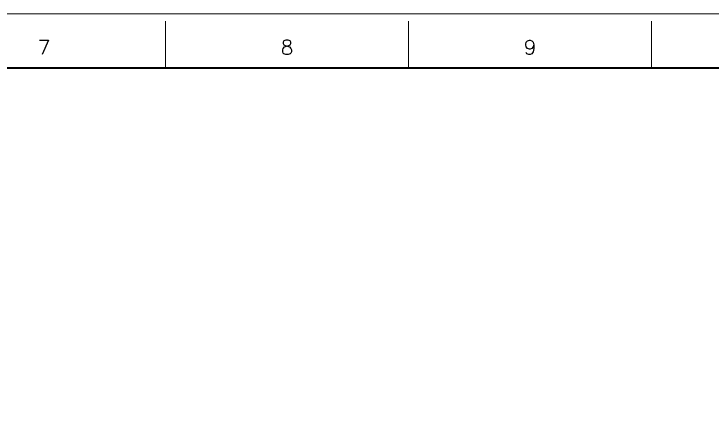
# Model space of a CAD drawing. Header units: millimetres. Extents: x 0 to 38884, y -3675 to 8056.
# Drawn here: x 4522 to 6445, y 4716 to 5829 of the extents above; entities that cross this region are included whole.
import ezdxf
from ezdxf.enums import TextEntityAlignment as Align

# ---------------------------------------------------------------- set-up
doc = ezdxf.new("R2010")
doc.units = ezdxf.units.MM
doc.header["$LTSCALE"] = 2.4
doc.layers.add('90_FRAME', color=5, linetype='Continuous', lineweight=35)
doc.layers.add('91_BLANK', color=5, linetype='Continuous', lineweight=0, plot=False)
doc.styles.add('KSS_TXT', font='txt.shx', dxfattribs={"bigfont": 'extfont2.shx'})

msp = doc.modelspace()

# ---------------------------------------------------------------- linework, layer by layer
at = {"layer": '90_FRAME', "color": 4, "lineweight": 13}
for p, q in [((4939.7582, 5679.5787), (4939.7582, 5809.198)), ((5609.0923, 5679.5787), (5609.0923, 5809.198)), ((6278.4263, 5679.5787), (6278.4263, 5809.198))]:
    msp.add_line(p, q, dxfattribs=at)
at = {"layer": '90_FRAME'}
msp.add_lwpolyline([(388.459, 129.0398), (8152.3893, 129.0398), (8152.3893, 5679.5787), (388.459, 5679.5787)], close=True, dxfattribs=at)
at = {"layer": '91_BLANK'}
msp.add_lwpolyline([(0, 0), (8282.0086, 0), (8282.0086, 5829.198), (0, 5829.198)], close=True, dxfattribs=at)

# ---------------------------------------------------------------- texts
at = {"layer": '90_FRAME', "color": 0, "lineweight": 13, "style": 'KSS_TXT'}
for s, p in [('7', (4605.0912, 5705.3957)), ('8', (5274.4252, 5705.3957)), ('9', (5943.7593, 5705.3957))]:
    msp.add_text(s, height=40, dxfattribs=at).set_placement(p, align=Align.BOTTOM_CENTER)

doc.saveas('drawing.dxf')
